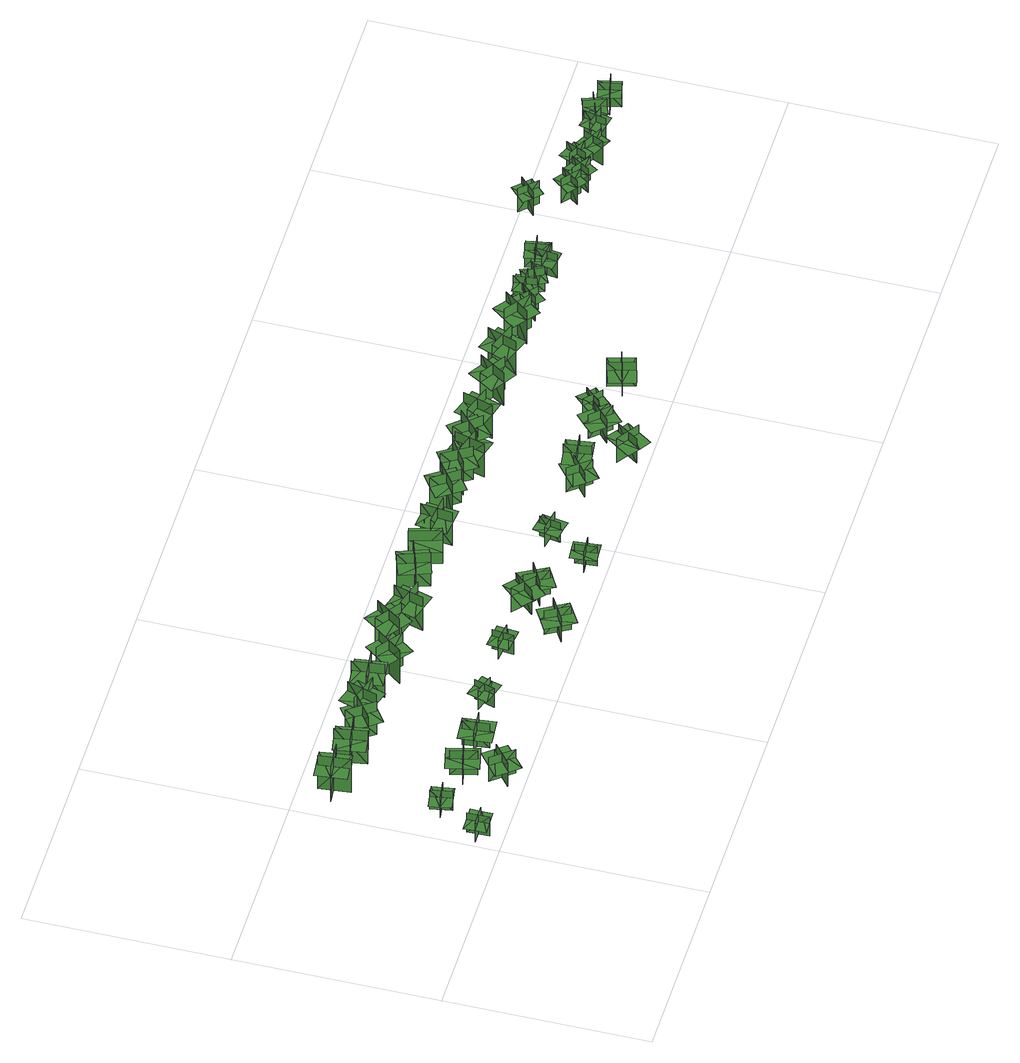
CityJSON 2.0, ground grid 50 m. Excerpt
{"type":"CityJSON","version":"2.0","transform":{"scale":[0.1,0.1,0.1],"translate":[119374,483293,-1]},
"CityObjects":{
"tree1":{"type":"SolitaryVegetationObject","geometry":[{"type":"MultiSurface","lod":"1","boundaries":[[[0,1,2]],[[0,2,3]],[[4,5,6]],[[4,6,7]],[[8,9,10]],[[8,10,11]],[[8,11,12]],[[8,12,13]]]}]},
"tree2":{"type":"SolitaryVegetationObject","geometry":[{"type":"MultiSurface","lod":"1","boundaries":[[[14,15,16]],[[14,16,17]],[[18,19,20]],[[18,20,21]],[[22,23,24]],[[22,24,25]],[[22,25,26]],[[22,26,27]]]}]},
"tree3":{"type":"SolitaryVegetationObject","geometry":[{"type":"MultiSurface","lod":"1","boundaries":[[[28,29,30]],[[28,30,31]],[[32,33,34]],[[32,34,35]],[[36,37,38]],[[36,38,39]],[[36,39,40]],[[36,40,41]]]}]},
"tree4":{"type":"SolitaryVegetationObject","geometry":[{"type":"MultiSurface","lod":"1","boundaries":[[[42,43,44]],[[42,44,45]],[[46,47,48]],[[46,48,49]],[[50,51,52]],[[50,52,53]],[[50,53,54]],[[50,54,55]]]}]},
"tree5":{"type":"SolitaryVegetationObject","geometry":[{"type":"MultiSurface","lod":"1","boundaries":[[[56,57,58]],[[56,58,59]],[[60,61,62]],[[60,62,63]],[[64,65,66]],[[64,66,67]],[[64,67,68]],[[64,68,69]]]}]},
"tree6":{"type":"SolitaryVegetationObject","geometry":[{"type":"MultiSurface","lod":"1","boundaries":[[[70,71,72]],[[70,72,73]],[[74,75,76]],[[74,76,77]],[[78,79,80]],[[78,80,81]],[[78,81,82]],[[78,82,83]]]}]},
"tree7":{"type":"SolitaryVegetationObject","geometry":[{"type":"MultiSurface","lod":"1","boundaries":[[[84,85,86]],[[84,86,87]],[[88,89,90]],[[88,90,91]],[[92,93,94]],[[92,94,95]],[[92,95,96]],[[92,96,97]]]}]},
"tree8":{"type":"SolitaryVegetationObject","geometry":[{"type":"MultiSurface","lod":"1","boundaries":[[[98,99,100]],[[98,100,101]],[[102,103,104]],[[102,104,105]],[[106,107,108]],[[106,108,109]],[[106,109,110]],[[106,110,111]]]}]},
"tree9":{"type":"SolitaryVegetationObject","geometry":[{"type":"MultiSurface","lod":"1","boundaries":[[[112,113,114]],[[112,114,115]],[[116,117,118]],[[116,118,119]],[[120,121,122]],[[120,122,123]],[[120,123,124]],[[120,124,125]]]}]},
"tree10":{"type":"SolitaryVegetationObject","geometry":[{"type":"MultiSurface","lod":"1","boundaries":[[[126,127,128]],[[126,128,129]],[[130,131,132]],[[130,132,133]],[[134,135,136]],[[134,136,137]],[[134,137,138]],[[134,138,139]]]}]},
"tree11":{"type":"SolitaryVegetationObject","geometry":[{"type":"MultiSurface","lod":"1","boundaries":[[[140,141,142]],[[140,142,143]],[[144,145,146]],[[144,146,147]],[[148,149,150]],[[148,150,151]],[[148,151,152]],[[148,152,153]]]}]},
"tree12":{"type":"SolitaryVegetationObject","geometry":[{"type":"MultiSurface","lod":"1","boundaries":[[[154,155,156]],[[154,156,157]],[[158,159,160]],[[158,160,161]],[[162,163,164]],[[162,164,165]],[[162,165,166]],[[162,166,167]]]}]},
"tree13":{"type":"SolitaryVegetationObject","geometry":[{"type":"MultiSurface","lod":"1","boundaries":[[[168,169,170]],[[168,170,171]],[[172,173,174]],[[172,174,175]],[[176,177,178]],[[176,178,179]],[[176,179,180]],[[176,180,181]]]}]},
"tree14":{"type":"SolitaryVegetationObject","geometry":[{"type":"MultiSurface","lod":"1","boundaries":[[[182,183,184]],[[182,184,185]],[[186,187,188]],[[186,188,189]],[[190,191,192]],[[190,192,193]],[[190,193,194]],[[190,194,195]]]}]},
"tree15":{"type":"SolitaryVegetationObject","geometry":[{"type":"MultiSurface","lod":"1","boundaries":[[[196,197,198]],[[196,198,199]],[[200,201,202]],[[200,202,203]],[[204,205,206]],[[204,206,207]],[[204,207,208]],[[204,208,209]]]}]},
"tree16":{"type":"SolitaryVegetationObject","geometry":[{"type":"MultiSurface","lod":"1","boundaries":[[[210,211,212]],[[210,212,213]],[[214,215,216]],[[214,216,217]],[[218,219,220]],[[218,220,221]],[[218,221,222]],[[218,222,223]]]}]},
"tree17":{"type":"SolitaryVegetationObject","geometry":[{"type":"MultiSurface","lod":"1","boundaries":[[[224,225,226]],[[224,226,227]],[[228,229,230]],[[228,230,231]],[[232,233,234]],[[232,234,235]],[[232,235,236]],[[232,236,237]]]}]},
"tree18":{"type":"SolitaryVegetationObject","geometry":[{"type":"MultiSurface","lod":"1","boundaries":[[[238,239,240]],[[238,240,241]],[[242,243,244]],[[242,244,245]],[[246,247,248]],[[246,248,249]],[[246,249,250]],[[246,250,251]]]}]},
"tree19":{"type":"SolitaryVegetationObject","geometry":[{"type":"MultiSurface","lod":"1","boundaries":[[[252,253,254]],[[252,254,255]],[[256,257,258]],[[256,258,259]],[[260,261,262]],[[260,262,263]],[[260,263,264]],[[260,264,265]]]}]},
"tree20":{"type":"SolitaryVegetationObject","geometry":[{"type":"MultiSurface","lod":"1","boundaries":[[[266,267,268]],[[266,268,269]],[[270,271,272]],[[270,272,273]],[[274,275,276]],[[274,276,277]],[[274,277,278]],[[274,278,279]]]}]},
"tree21":{"type":"SolitaryVegetationObject","geometry":[{"type":"MultiSurface","lod":"1","boundaries":[[[280,281,282]],[[280,282,283]],[[284,285,286]],[[284,286,287]],[[288,289,290]],[[288,290,291]],[[288,291,292]],[[288,292,293]]]}]},
"tree22":{"type":"SolitaryVegetationObject","geometry":[{"type":"MultiSurface","lod":"1","boundaries":[[[294,295,296]],[[294,296,297]],[[298,299,300]],[[298,300,301]],[[302,303,304]],[[302,304,305]],[[302,305,306]],[[302,306,307]]]}]},
"tree23":{"type":"SolitaryVegetationObject","geometry":[{"type":"MultiSurface","lod":"1","boundaries":[[[308,309,310]],[[308,310,311]],[[312,313,314]],[[312,314,315]],[[316,317,318]],[[316,318,319]],[[316,319,320]],[[316,320,321]]]}]},
"tree24":{"type":"SolitaryVegetationObject","geometry":[{"type":"MultiSurface","lod":"1","boundaries":[[[322,323,324]],[[322,324,325]],[[326,327,328]],[[326,328,329]],[[330,331,332]],[[330,332,333]],[[330,333,334]],[[330,334,335]]]}]},
"tree25":{"type":"SolitaryVegetationObject","geometry":[{"type":"MultiSurface","lod":"1","boundaries":[[[336,337,338]],[[336,338,339]],[[340,341,342]],[[340,342,343]],[[344,345,346]],[[344,346,347]],[[344,347,348]],[[344,348,349]]]}]},
"tree26":{"type":"SolitaryVegetationObject","geometry":[{"type":"MultiSurface","lod":"1","boundaries":[[[350,351,352]],[[350,352,353]],[[354,355,356]],[[354,356,357]],[[358,359,360]],[[358,360,361]],[[358,361,362]],[[358,362,363]]]}]},
"tree27":{"type":"SolitaryVegetationObject","geometry":[{"type":"MultiSurface","lod":"1","boundaries":[[[364,365,366]],[[364,366,367]],[[368,369,370]],[[368,370,371]],[[372,373,374]],[[372,374,375]],[[372,375,376]],[[372,376,377]]]}]},
"tree28":{"type":"SolitaryVegetationObject","geometry":[{"type":"MultiSurface","lod":"1","boundaries":[[[378,379,380]],[[378,380,381]],[[382,383,384]],[[382,384,385]],[[386,387,388]],[[386,388,389]],[[386,389,390]],[[386,390,391]]]}]},
"tree29":{"type":"SolitaryVegetationObject","geometry":[{"type":"MultiSurface","lod":"1","boundaries":[[[392,393,394]],[[392,394,395]],[[396,397,398]],[[396,398,399]],[[400,401,402]],[[400,402,403]],[[400,403,404]],[[400,404,405]]]}]},
"tree30":{"type":"SolitaryVegetationObject","geometry":[{"type":"MultiSurface","lod":"1","boundaries":[[[406,407,408]],[[406,408,409]],[[410,411,412]],[[410,412,413]],[[414,415,416]],[[414,416,417]],[[414,417,418]],[[414,418,419]]]}]},
"tree31":{"type":"SolitaryVegetationObject","geometry":[{"type":"MultiSurface","lod":"1","boundaries":[[[420,421,422]],[[420,422,423]],[[424,425,426]],[[424,426,427]],[[428,429,430]],[[428,430,431]],[[428,431,432]],[[428,432,433]]]}]},
"tree32":{"type":"SolitaryVegetationObject","geometry":[{"type":"MultiSurface","lod":"1","boundaries":[[[434,435,436]],[[434,436,437]],[[438,439,440]],[[438,440,441]],[[442,443,444]],[[442,444,445]],[[442,445,446]],[[442,446,447]]]}]},
"tree33":{"type":"SolitaryVegetationObject","geometry":[{"type":"MultiSurface","lod":"1","boundaries":[[[448,449,450]],[[448,450,451]],[[452,453,454]],[[452,454,455]],[[456,457,458]],[[456,458,459]],[[456,459,460]],[[456,460,461]]]}]},
"tree34":{"type":"SolitaryVegetationObject","geometry":[{"type":"MultiSurface","lod":"1","boundaries":[[[462,463,464]],[[462,464,465]],[[466,467,468]],[[466,468,469]],[[470,471,472]],[[470,472,473]],[[470,473,474]],[[470,474,475]]]}]},
"tree35":{"type":"SolitaryVegetationObject","geometry":[{"type":"MultiSurface","lod":"1","boundaries":[[[476,477,478]],[[476,478,479]],[[480,481,482]],[[480,482,483]],[[484,485,486]],[[484,486,487]],[[484,487,488]],[[484,488,489]]]}]},
"tree36":{"type":"SolitaryVegetationObject","geometry":[{"type":"MultiSurface","lod":"1","boundaries":[[[490,491,492]],[[490,492,493]],[[494,495,496]],[[494,496,497]],[[498,499,500]],[[498,500,501]],[[498,501,502]],[[498,502,503]]]}]},
"tree37":{"type":"SolitaryVegetationObject","geometry":[{"type":"MultiSurface","lod":"1","boundaries":[[[504,505,506]],[[504,506,507]],[[508,509,510]],[[508,510,511]],[[512,513,514]],[[512,514,515]],[[512,515,516]],[[512,516,517]]]}]},
"tree38":{"type":"SolitaryVegetationObject","geometry":[{"type":"MultiSurface","lod":"1","boundaries":[[[518,519,520]],[[518,520,521]],[[522,523,524]],[[522,524,525]],[[526,527,528]],[[526,528,529]],[[526,529,530]],[[526,530,531]]]}]},
"tree39":{"type":"SolitaryVegetationObject","geometry":[{"type":"MultiSurface","lod":"1","boundaries":[[[532,533,534]],[[532,534,535]],[[536,537,538]],[[536,538,539]],[[540,541,542]],[[540,542,543]],[[540,543,544]],[[540,544,545]]]}]},
"tree40":{"type":"SolitaryVegetationObject","geometry":[{"type":"MultiSurface","lod":"1","boundaries":[[[546,547,548]],[[546,548,549]],[[550,551,552]],[[550,552,553]],[[554,555,556]],[[554,556,557]],[[554,557,558]],[[554,558,559]]]}]},
"tree41":{"type":"SolitaryVegetationObject","geometry":[{"type":"MultiSurface","lod":"1","boundaries":[[[560,561,562]],[[560,562,563]],[[564,565,566]],[[564,566,567]],[[568,569,570]],[[568,570,571]],[[568,571,572]],[[568,572,573]]]}]},
"tree42":{"type":"SolitaryVegetationObject","geometry":[{"type":"MultiSurface","lod":"1","boundaries":[[[574,575,576]],[[574,576,577]],[[578,579,580]],[[578,580,581]],[[582,583,584]],[[582,584,585]],[[582,585,586]],[[582,586,587]]]}]},
"tree43":{"type":"SolitaryVegetationObject","geometry":[{"type":"MultiSurface","lod":"1","boundaries":[[[588,589,590]],[[588,590,591]],[[592,593,594]],[[592,594,595]],[[596,597,598]],[[596,598,599]],[[596,599,600]],[[596,600,601]]]}]},
"tree44":{"type":"SolitaryVegetationObject","geometry":[{"type":"MultiSurface","lod":"1","boundaries":[[[602,603,604]],[[602,604,605]],[[606,607,608]],[[606,608,609]],[[610,611,612]],[[610,612,613]],[[610,613,614]],[[610,614,615]]]}]},
"tree45":{"type":"SolitaryVegetationObject","geometry":[{"type":"MultiSurface","lod":"1","boundaries":[[[616,617,618]],[[616,618,619]],[[620,621,622]],[[620,622,623]],[[624,625,626]],[[624,626,627]],[[624,627,628]],[[624,628,629]]]}]},
"tree46":{"type":"SolitaryVegetationObject","geometry":[{"type":"MultiSurface","lod":"1","boundaries":[[[630,631,632]],[[630,632,633]],[[634,635,636]],[[634,636,637]],[[638,639,640]],[[638,640,641]],[[638,641,642]],[[638,642,643]]]}]},
"tree47":{"type":"SolitaryVegetationObject","geometry":[{"type":"MultiSurface","lod":"1","boundaries":[[[644,645,646]],[[644,646,647]],[[648,649,650]],[[648,650,651]],[[652,653,654]],[[652,654,655]],[[652,655,656]],[[652,656,657]]]}]},
"tree48":{"type":"SolitaryVegetationObject","geometry":[{"type":"MultiSurface","lod":"1","boundaries":[[[658,659,660]],[[658,660,661]],[[662,663,664]],[[662,664,665]],[[666,667,668]],[[666,668,669]],[[666,669,670]],[[666,670,671]]]}]},
"tree49":{"type":"SolitaryVegetationObject","geometry":[{"type":"MultiSurface","lod":"1","boundaries":[[[672,673,674]],[[672,674,675]],[[676,677,678]],[[676,678,679]],[[680,681,682]],[[680,682,683]],[[680,683,684]],[[680,684,685]]]}]},
"tree50":{"type":"SolitaryVegetationObject","geometry":[{"type":"MultiSurface","lod":"1","boundaries":[[[686,687,688]],[[686,688,689]],[[690,691,692]],[[690,692,693]],[[694,695,696]],[[694,696,697]],[[694,697,698]],[[694,698,699]]]}]}
},
"vertices":[
[41,89,2],[41,89,64],[42,35,64],[42,35,2],[66,63,2],[66,63,64],[15,62,64],[15,62,2],[74,63,44],[74,90,44],[9,89,44],[10,62,44],[10,35,44],[75,37,44],
[94,137,7],[94,137,69],[85,190,69],[85,190,7],[65,159,7],[65,159,69],[116,167,69],[116,167,7],[57,157,49],[61,131,49],[125,141,49],[120,168,49],[116,194,49],[53,184,49],
[83,455,5],[91,378,5],[91,378,113],[83,455,113],[51,415,5],[128,423,5],[128,423,113],[51,415,113],[51,415,83],[55,377,83],[132,385,83],[128,423,83],[123,462,83],[46,454,83],
[212,84,2],[212,84,79],[254,32,79],[254,32,2],[257,79,2],[257,79,79],[207,38,79],[207,38,2],[265,85,54],[244,111,54],[181,60,54],[202,34,54],[224,8,54],[286,59,54],
[184,138,4],[184,138,82],[249,154,82],[249,154,4],[208,176,4],[208,176,82],[223,113,82],[223,113,4],[206,186,56],[173,178,56],[192,100,56],[224,108,56],[257,116,56],[238,194,56],
[148,396,4],[225,409,4],[225,409,112],[148,396,112],[190,366,4],[177,443,4],[177,443,112],[190,366,112],[190,366,81],[228,373,81],[215,449,81],[177,443,81],[139,436,81],[152,360,81],
[342,143,6],[342,143,83],[276,137,83],[276,137,6],[313,109,6],[313,109,83],[307,173,83],[307,173,6],[313,99,58],[347,102,58],[340,182,58],[307,179,58],[273,176,58],[280,96,58],
[288,371,4],[243,434,4],[243,434,111],[288,371,111],[297,422,4],[234,377,4],[234,377,111],[297,422,111],[297,422,81],[275,454,81],[212,409,81],[234,377,81],[257,346,81],[320,391,81],
[285,424,5],[359,400,5],[359,400,112],[285,424,112],[308,378,5],[332,452,5],[332,452,112],[308,378,112],[308,378,82],[345,366,82],[369,439,82],[332,452,82],[296,464,82],[271,390,82],
[458,185,5],[458,185,67],[442,134,67],[442,134,5],[474,153,5],[474,153,67],[425,168,67],[425,168,5],[482,150,47],[490,176,47],[428,195,47],[420,169,47],[413,144,47],[474,125,47],
[407,385,4],[398,462,4],[398,462,112],[407,385,112],[439,426,4],[362,416,4],[362,416,112],[439,426,112],[439,426,82],[434,464,82],[357,455,82],[362,416,82],[367,378,82],[443,387,82],
[507,425,3],[460,364,3],[460,364,111],[507,425,111],[456,419,3],[518,372,3],[518,372,111],[456,419,111],[456,419,81],[433,388,81],[494,341,81],[518,372,81],[541,403,81],[479,450,81],
[623,189,6],[623,189,68],[617,136,68],[617,136,6],[645,160,6],[645,160,68],[594,166,68],[594,166,6],[653,160,48],[656,186,48],[592,193,48],[589,167,48],[586,140,48],[650,133,48],
[557,392,4],[602,455,4],[602,455,112],[557,392,112],[608,401,4],[545,445,4],[545,445,112],[608,401,112],[608,401,82],[630,432,82],[567,477,82],[545,445,82],[522,414,82],[586,369,82],
[688,43,2],[688,43,80],[746,77,80],[746,77,2],[701,87,2],[701,87,80],[733,31,80],[733,31,2],[696,95,55],[667,78,55],[707,9,55],[736,26,55],[765,43,55],[724,112,55],
[640,358,3],[661,432,3],[661,432,110],[640,358,110],[685,383,3],[610,404,3],[610,404,110],[685,383,110],[685,383,80],[696,420,80],[621,441,80],[610,404,80],[600,367,80],[674,345,80],
[798,133,6],[798,133,84],[748,178,84],[748,178,6],[753,131,6],[753,131,84],[796,179,84],[796,179,6],[746,124,59],[771,102,59],[825,161,59],[800,183,59],[775,206,59],[721,146,59],
[784,120,5],[784,120,82],[843,152,82],[843,152,5],[798,163,5],[798,163,82],[829,107,82],[829,107,5],[793,172,57],[764,156,57],[802,86,57],[832,102,57],[861,118,57],[823,188,57],
[736,402,4],[809,428,4],[809,428,112],[736,402,112],[782,379,4],[756,452,4],[756,452,112],[782,379,112],[782,379,82],[819,392,82],[793,465,82],[756,452,82],[720,439,82],[746,366,82],
[917,52,3],[917,52,65],[970,57,65],[970,57,3],[941,80,3],[941,80,65],[946,28,65],[946,28,3],[940,88,45],[913,85,45],[919,21,45],[946,24,45],[973,26,45],[967,90,45],
[880,421,5],[806,399,5],[806,399,113],[880,421,113],[835,446,5],[857,371,5],[857,371,113],[835,446,113],[835,446,82],[798,435,82],[819,360,82],[857,371,82],[894,382,82],[872,456,82],
[1023,150,7],[1023,150,70],[970,159,70],[970,159,7],[993,129,7],[993,129,70],[1002,180,70],[1002,180,7],[992,122,49],[1018,117,49],[1029,180,49],[1002,185,49],[976,189,49],[965,126,49],
[921,366,4],[929,443,4],[929,443,111],[921,366,111],[961,398,4],[884,406,4],[884,406,111],[961,398,111],[961,398,81],[965,437,81],[888,445,81],[884,406,81],[880,367,81],[957,360,81],
[1008,390,4],[1071,435,4],[1071,435,112],[1008,390,112],[1059,382,4],[1014,445,4],[1014,445,112],[1059,382,112],[1059,382,82],[1091,404,82],[1046,467,82],[1014,445,82],[983,422,82],[1027,359,82],
[1155,159,5],[1155,159,83],[1197,107,83],[1197,107,5],[1200,153,5],[1200,153,83],[1150,113,83],[1150,113,5],[1208,159,58],[1187,185,58],[1124,135,58],[1145,109,58],[1166,83,58],[1229,133,58],
[1139,376,3],[1097,442,3],[1097,442,111],[1139,376,111],[1150,427,3],[1085,385,3],[1085,385,111],[1150,427,111],[1150,427,80],[1129,459,80],[1064,418,80],[1085,385,80],[1106,352,80],[1171,394,80],
[1236,120,6],[1236,120,84],[1227,186,84],[1227,186,6],[1201,148,6],[1201,148,84],[1265,157,84],[1265,157,6],[1191,146,59],[1196,113,59],[1275,124,59],[1270,158,59],[1266,191,59],[1186,179,59],
[1200,382,2],[1126,404,2],[1126,404,110],[1200,382,110],[1176,428,2],[1154,353,2],[1154,353,110],[1176,428,110],[1176,428,80],[1139,438,80],[1117,364,80],[1154,353,80],[1191,342,80],[1213,417,80],
[1334,36,3],[1334,36,81],[1279,73,81],[1279,73,3],[1290,28,3],[1290,28,81],[1326,81,81],[1326,81,3],[1284,20,55],[1312,1,55],[1357,67,55],[1329,86,55],[1302,105,55],[1257,39,55],
[1240,380,4],[1188,438,4],[1188,438,112],[1240,380,112],[1242,432,4],[1185,380,4],[1185,380,112],[1242,432,112],[1242,432,81],[1216,461,81],[1159,409,81],[1185,380,81],[1211,351,81],[1268,403,81],
[1330,111,6],[1330,111,83],[1380,156,83],[1380,156,6],[1333,156,6],[1333,156,83],[1377,109,83],[1377,109,6],[1327,164,58],[1302,141,58],[1356,82,58],[1380,104,58],[1405,127,58],[1351,186,58],
[1325,397,2],[1251,421,2],[1251,421,110],[1325,397,110],[1301,443,2],[1278,369,2],[1278,369,110],[1301,443,110],[1301,443,80],[1264,455,80],[1241,381,80],[1278,369,80],[1315,358,80],[1338,432,80],
[1434,149,5],[1434,149,67],[1395,185,67],[1395,185,5],[1398,148,5],[1398,148,67],[1433,186,67],[1433,186,5],[1393,142,47],[1412,124,47],[1456,171,47],[1436,189,47],[1417,208,47],[1373,161,47],
[1386,371,4],[1427,436,4],[1427,436,111],[1386,371,111],[1437,382,4],[1371,423,4],[1371,423,111],[1437,382,111],[1437,382,81],[1457,415,81],[1391,456,81],[1371,423,81],[1350,390,81],[1416,349,81],
[1528,95,3],[1528,95,81],[1509,160,81],[1509,160,3],[1489,118,3],[1489,118,81],[1550,136,81],[1550,136,3],[1479,115,56],[1488,83,56],[1565,105,56],[1556,138,56],[1547,170,56],[1470,147,56],
[1491,371,4],[1518,444,4],[1518,444,111],[1491,371,111],[1538,393,4],[1466,420,4],[1466,420,111],[1538,393,111],[1538,393,81],[1552,429,81],[1479,456,81],[1466,420,81],[1452,383,81],[1525,356,81],
[1585,424,3],[1647,377,3],[1647,377,111],[1585,424,111],[1592,373,3],[1639,434,3],[1639,434,111],[1592,373,111],[1592,373,81],[1623,349,81],[1670,411,81],[1639,434,81],[1608,458,81],[1561,396,81],
[1668,374,4],[1705,415,4],[1705,415,80],[1668,374,80],[1705,376,4],[1663,413,4],[1663,413,80],[1705,376,80],[1705,376,59],[1723,397,59],[1682,433,59],[1663,413,59],[1645,392,59],[1687,355,59],
[1728,385,4],[1723,441,4],[1723,441,81],[1728,385,81],[1752,414,4],[1696,409,4],[1696,409,81],[1752,414,81],[1752,414,60],[1749,441,60],[1694,436,60],[1696,409,60],[1699,381,60],[1754,386,60],
[1766,378,4],[1742,427,4],[1742,427,81],[1766,378,81],[1778,412,4],[1729,388,4],[1729,388,81],[1778,412,81],[1778,412,59],[1766,437,59],[1717,413,59],[1729,388,59],[1741,363,59],[1791,387,59],
[1793,392,4],[1848,384,4],[1848,384,81],[1793,392,81],[1815,362,4],[1823,417,4],[1823,417,81],[1815,362,81],[1815,362,59],[1842,358,59],[1850,413,59],[1823,417,59],[1796,421,59],[1787,366,59],
[1860,421,5],[1805,412,5],[1805,412,82],[1860,421,82],[1829,443,5],[1839,388,5],[1839,388,82],[1829,443,82],[1829,443,61],[1802,438,61],[1812,383,61],[1839,388,61],[1866,393,61],[1857,448,61],
[1995,505,5],[2034,465,5],[2034,465,81],[1995,505,81],[1994,468,5],[2034,506,5],[2034,506,81],[1994,468,81],[1994,468,60],[2014,448,60],[2053,487,60],[2034,506,60],[2014,526,60],[1975,487,60],
[2049,416,6],[2092,382,6],[2092,382,83],[2049,416,83],[2053,379,6],[2087,423,6],[2087,423,83],[2053,379,83],[2053,379,61],[2075,362,61],[2109,406,61],[2087,423,61],[2065,440,61],[2031,396,61],
[2090,401,6],[2137,372,6],[2137,372,83],[2090,401,83],[2098,365,6],[2128,412,6],[2128,412,83],[2098,365,83],[2098,365,61],[2121,351,61],[2151,398,61],[2128,412,61],[2104,427,61],[2075,380,61],
[2134,420,6],[2184,398,6],[2184,398,83],[2134,420,83],[2147,386,6],[2169,436,6],[2169,436,83],[2147,386,83],[2147,386,61],[2172,375,61],[2194,425,61],[2169,436,61],[2143,447,61],[2121,397,61],
[2215,407,6],[2191,357,6],[2191,357,83],[2215,407,83],[2180,395,6],[2230,371,6],[2230,371,83],[2180,395,83],[2180,395,61],[2168,370,61],[2218,346,61],[2230,371,61],[2242,396,61],[2192,420,61],
[2265,370,6],[2276,424,6],[2276,424,83],[2265,370,83],[2296,390,6],[2242,401,6],[2242,401,83],[2296,390,83],[2296,390,61],[2301,417,61],[2247,428,61],[2242,401,61],[2236,374,61],[2290,363,61],
[2340,420,6],[2288,401,6],[2288,401,83],[2340,420,83],[2307,436,6],[2326,384,6],[2326,384,83],[2307,436,83],[2307,436,61],[2281,426,61],[2300,374,61],[2326,384,61],[2352,393,61],[2333,445,61],
[2352,384,6],[2406,397,6],[2406,397,83],[2352,384,83],[2383,364,6],[2371,418,6],[2371,418,83],[2383,364,83],[2383,364,62],[2410,371,62],[2398,425,62],[2371,418,62],[2344,412,62],[2356,358,62]
]}
